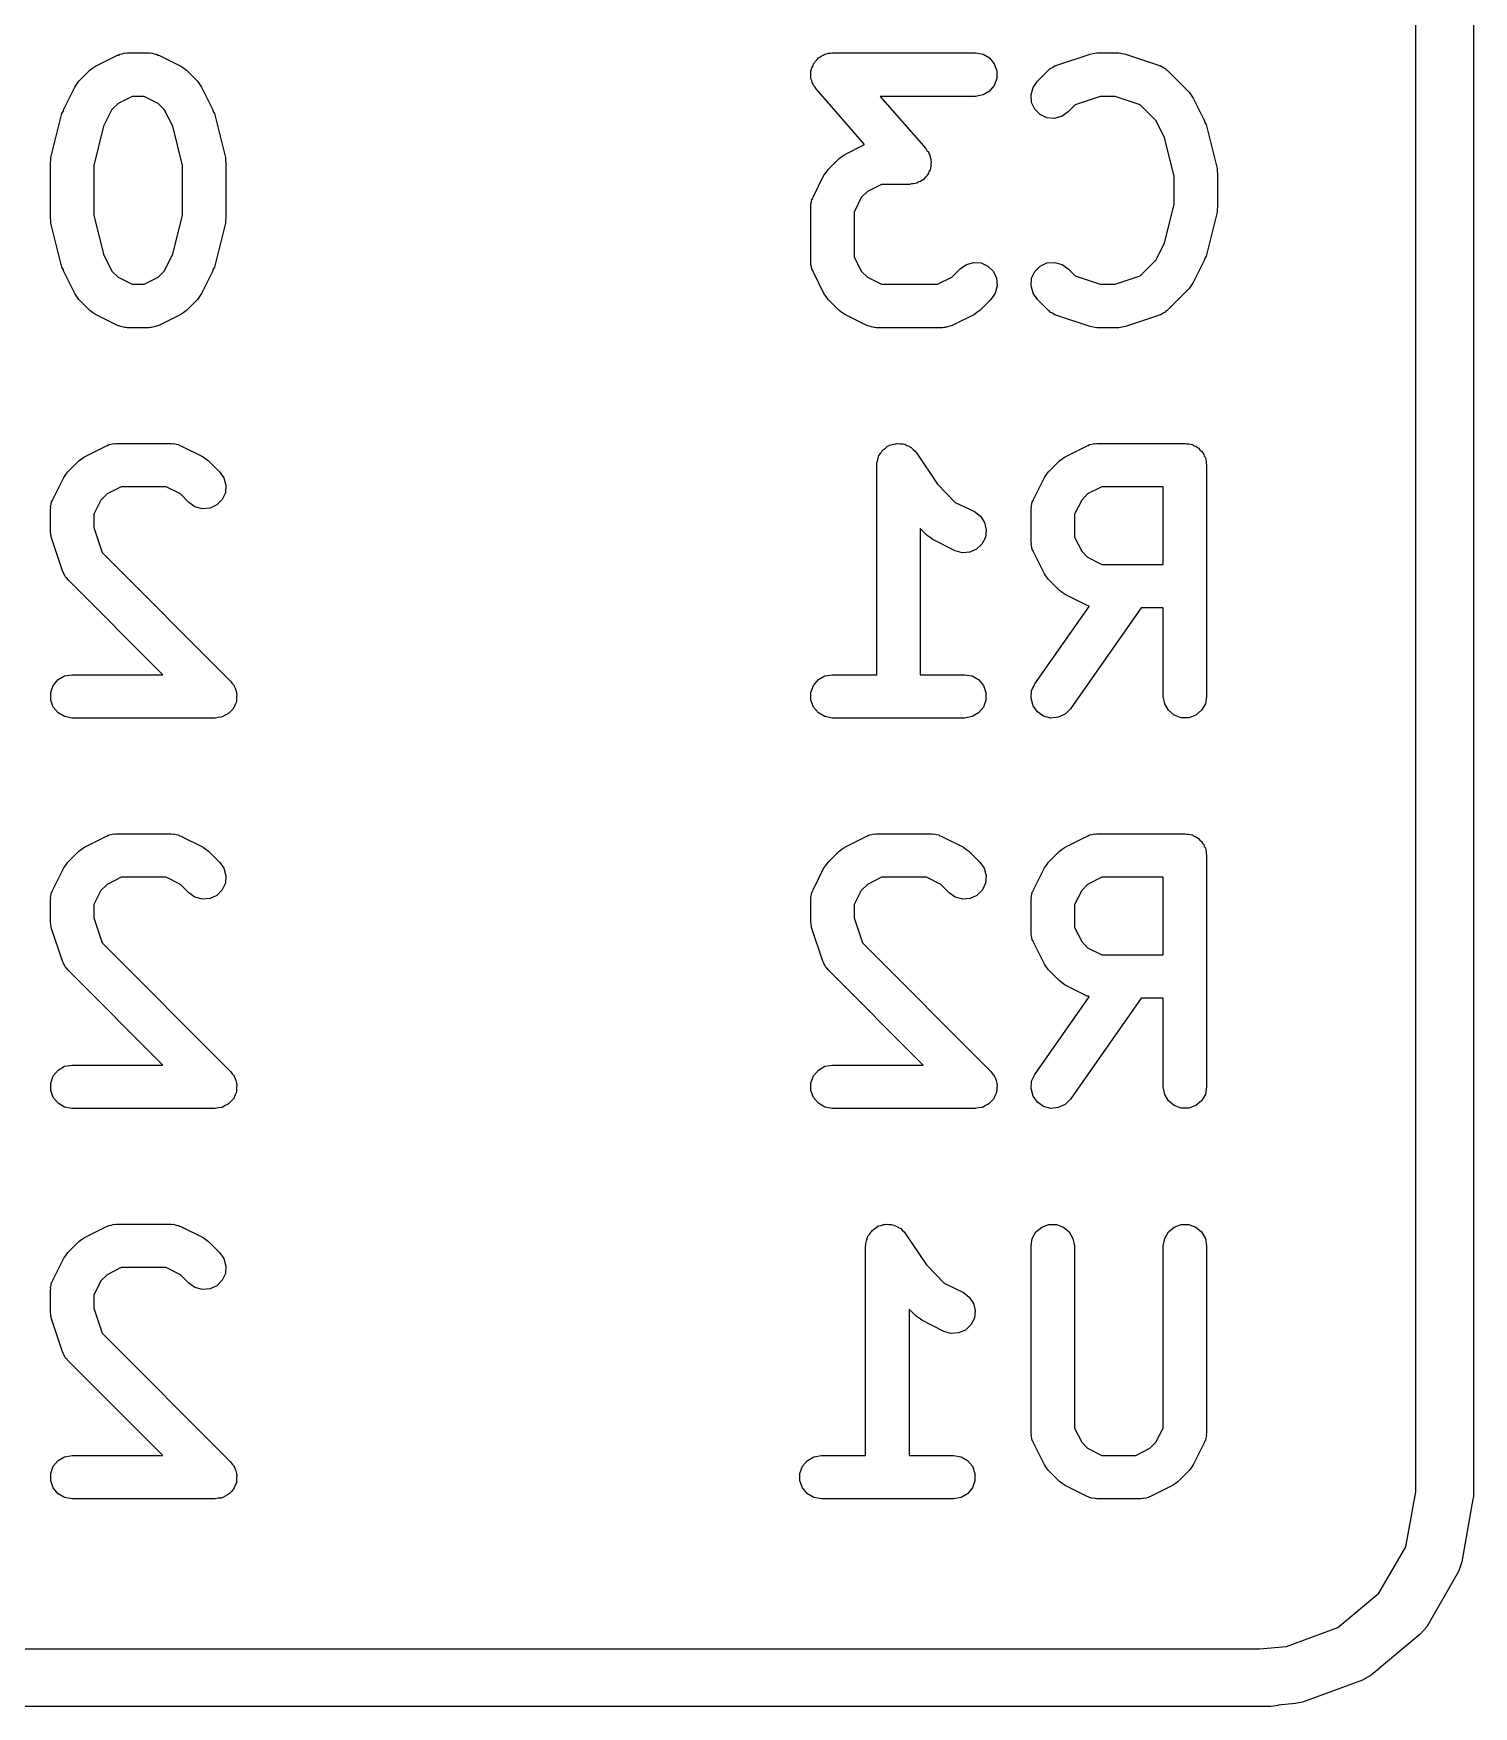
# Model space of a CAD drawing. Extents: x 105.7 to 188.1, y -135.5 to -88.6.
# Drawn here: x 110.67 to 115.64, y -116.97 to -111.18 of the extents above; entities that cross this region are included whole.
import ezdxf

# ---------------------------------------------------------------- set-up
doc = ezdxf.new("R2010")
doc.units = 0
doc.header["$MEASUREMENT"] = 0
doc.layers.add('BLACK', color=7, linetype='CONTINUOUS')

msp = doc.modelspace()

# ---------------------------------------------------------------- linework, layer by layer
at = {"layer": 'BLACK', "linetype": 'CONTINUOUS'}
for p, q in [((115.445, -116.222), (115.445, -107.319)), ((115.645, -107.281), (115.645, -116.239)), ((110.88, -111.293), (110.956, -111.255)), ((110.956, -111.255), (110.96, -111.254)), ((110.96, -111.254), (110.964, -111.251)), ((110.964, -111.251), (110.972, -111.25)), ((110.972, -111.25), (110.981, -111.247)), ((110.981, -111.247), (110.985, -111.248)), ((110.985, -111.248), (110.989, -111.247)), ((110.989, -111.247), (111.066, -111.247)), ((111.066, -111.247), (111.07, -111.248)), ((111.07, -111.248), (111.074, -111.247)), ((111.074, -111.247), (111.083, -111.25)), ((111.083, -111.25), (111.091, -111.251)), ((111.091, -111.251), (111.095, -111.254)), ((111.095, -111.254), (111.099, -111.255)), ((111.099, -111.255), (111.175, -111.293)), ((113.389, -111.258), (113.396, -111.255)), ((113.396, -111.255), (113.402, -111.251)), ((113.402, -111.251), (113.408, -111.25)), ((113.408, -111.25), (113.413, -111.248)), ((113.413, -111.248), (113.421, -111.248)), ((113.421, -111.248), (113.428, -111.247)), ((113.428, -111.247), (113.923, -111.247)), ((113.923, -111.247), (113.949, -111.251)), ((113.949, -111.251), (113.971, -111.264)), ((114.204, -111.289), (114.319, -111.251)), ((114.319, -111.251), (114.33, -111.249)), ((114.33, -111.249), (114.342, -111.247)), ((114.342, -111.247), (114.418, -111.247)), ((114.418, -111.247), (114.43, -111.249)), ((114.43, -111.249), (114.442, -111.251)), ((114.442, -111.251), (114.556, -111.289)), ((110.822, -111.345), (110.86, -111.307)), ((110.86, -111.307), (110.87, -111.3)), ((110.87, -111.3), (110.88, -111.293)), ((111.175, -111.293), (111.185, -111.3)), ((111.185, -111.3), (111.195, -111.307)), ((111.195, -111.307), (111.233, -111.345)), ((113.354, -111.309), (113.356, -111.303)), ((113.354, -111.316), (113.354, -111.309)), ((113.356, -111.303), (113.357, -111.298)), ((113.357, -111.298), (113.361, -111.291)), ((113.361, -111.291), (113.363, -111.284)), ((113.363, -111.284), (113.367, -111.28)), ((113.367, -111.28), (113.37, -111.275)), ((113.37, -111.275), (113.375, -111.27)), ((113.375, -111.27), (113.38, -111.264)), ((113.38, -111.264), (113.385, -111.262)), ((113.385, -111.262), (113.389, -111.258)), ((113.971, -111.264), (113.988, -111.284)), ((113.988, -111.284), (113.997, -111.309)), ((113.997, -111.309), (113.997, -111.335)), ((114.137, -111.345), (114.175, -111.307)), ((114.175, -111.307), (114.178, -111.304)), ((114.178, -111.304), (114.181, -111.301)), ((114.181, -111.301), (114.189, -111.297)), ((114.189, -111.297), (114.196, -111.292)), ((114.196, -111.292), (114.2, -111.291)), ((114.2, -111.291), (114.204, -111.289)), ((114.556, -111.289), (114.56, -111.291)), ((114.56, -111.291), (114.564, -111.292)), ((114.564, -111.292), (114.572, -111.297)), ((114.572, -111.297), (114.579, -111.301)), ((114.579, -111.301), (114.582, -111.304)), ((114.582, -111.304), (114.586, -111.307)), ((114.586, -111.307), (114.662, -111.383)), ((110.77, -111.441), (110.808, -111.365)), ((110.808, -111.365), (110.815, -111.355)), ((110.815, -111.355), (110.822, -111.345)), ((111.233, -111.345), (111.24, -111.355)), ((111.24, -111.355), (111.247, -111.365)), ((111.247, -111.365), (111.285, -111.441)), ((113.353, -111.323), (113.354, -111.316)), ((113.354, -111.329), (113.353, -111.323)), ((113.354, -111.335), (113.354, -111.329)), ((113.357, -111.342), (113.354, -111.335)), ((113.358, -111.349), (113.357, -111.342)), ((113.361, -111.354), (113.358, -111.349)), ((113.363, -111.359), (113.361, -111.354)), ((113.368, -111.365), (113.363, -111.359)), ((113.372, -111.371), (113.368, -111.365)), ((113.988, -111.359), (113.971, -111.379)), ((113.997, -111.335), (113.988, -111.359)), ((114.115, -111.392), (114.122, -111.366)), ((114.122, -111.366), (114.137, -111.345)), ((110.958, -111.422), (110.937, -111.443)), ((111.007, -111.397), (110.958, -111.422)), ((111.048, -111.397), (111.007, -111.397)), ((111.097, -111.422), (111.048, -111.397)), ((111.118, -111.443), (111.097, -111.422)), ((113.539, -111.563), (113.372, -111.371)), ((113.923, -111.397), (113.593, -111.397)), ((113.593, -111.397), (113.751, -111.577)), ((113.949, -111.392), (113.923, -111.397)), ((113.971, -111.379), (113.949, -111.392)), ((114.117, -111.418), (114.115, -111.392)), ((114.128, -111.441), (114.117, -111.418)), ((114.268, -111.426), (114.243, -111.451)), ((114.354, -111.397), (114.268, -111.426)), ((114.406, -111.397), (114.354, -111.397)), ((114.492, -111.426), (114.406, -111.397)), ((114.547, -111.481), (114.492, -111.426)), ((114.662, -111.383), (114.669, -111.393)), ((114.669, -111.393), (114.676, -111.403)), ((114.676, -111.403), (114.714, -111.479)), ((110.726, -111.608), (110.764, -111.456)), ((110.764, -111.456), (110.768, -111.449)), ((110.768, -111.449), (110.77, -111.441)), ((110.937, -111.443), (110.908, -111.5)), ((111.147, -111.5), (111.118, -111.443)), ((111.285, -111.441), (111.287, -111.449)), ((111.287, -111.449), (111.291, -111.456)), ((111.291, -111.456), (111.329, -111.608)), ((114.147, -111.46), (114.128, -111.441)), ((114.17, -111.471), (114.147, -111.46)), ((114.196, -111.473), (114.17, -111.471)), ((114.222, -111.466), (114.196, -111.473)), ((114.243, -111.451), (114.222, -111.466)), ((114.576, -111.539), (114.547, -111.481)), ((114.714, -111.479), (114.716, -111.487)), ((110.908, -111.5), (110.874, -111.636)), ((111.181, -111.636), (111.147, -111.5)), ((114.61, -111.674), (114.576, -111.539)), ((114.716, -111.487), (114.72, -111.494)), ((114.72, -111.494), (114.758, -111.647)), ((113.461, -111.605), (113.471, -111.598)), ((113.471, -111.598), (113.539, -111.563)), ((113.751, -111.577), (113.755, -111.584)), ((113.755, -111.584), (113.76, -111.589)), ((113.76, -111.589), (113.762, -111.595)), ((113.762, -111.595), (113.765, -111.6)), ((113.765, -111.6), (113.766, -111.607)), ((110.724, -111.627), (110.726, -111.618)), ((110.724, -111.817), (110.724, -111.627)), ((110.726, -111.618), (110.726, -111.608)), ((110.874, -111.636), (110.874, -111.808)), ((111.181, -111.808), (111.181, -111.636)), ((111.329, -111.608), (111.33, -111.618)), ((111.33, -111.618), (111.331, -111.627)), ((111.331, -111.627), (111.331, -111.817)), ((113.399, -111.669), (113.406, -111.66)), ((113.406, -111.66), (113.413, -111.65)), ((113.413, -111.65), (113.451, -111.612)), ((113.451, -111.612), (113.461, -111.605)), ((113.762, -111.657), (113.76, -111.664)), ((113.766, -111.651), (113.762, -111.657)), ((113.766, -111.607), (113.769, -111.614)), ((113.767, -111.645), (113.766, -111.651)), ((113.769, -111.64), (113.767, -111.645)), ((113.769, -111.614), (113.769, -111.619)), ((113.769, -111.619), (113.77, -111.625)), ((113.77, -111.625), (113.769, -111.632)), ((113.769, -111.632), (113.769, -111.64)), ((114.758, -111.647), (114.759, -111.656)), ((114.759, -111.656), (114.76, -111.665)), ((113.361, -111.746), (113.399, -111.669)), ((113.598, -111.702), (113.549, -111.726)), ((113.695, -111.702), (113.598, -111.702)), ((113.702, -111.7), (113.695, -111.702)), ((113.709, -111.7), (113.702, -111.7)), ((113.715, -111.698), (113.709, -111.7)), ((113.72, -111.697), (113.715, -111.698)), ((113.727, -111.693), (113.72, -111.697)), ((113.733, -111.691), (113.727, -111.693)), ((113.738, -111.687), (113.733, -111.691)), ((113.743, -111.684), (113.738, -111.687)), ((113.748, -111.679), (113.743, -111.684)), ((113.753, -111.674), (113.748, -111.679)), ((113.756, -111.669), (113.753, -111.674)), ((113.76, -111.664), (113.756, -111.669)), ((114.61, -111.77), (114.61, -111.674)), ((114.76, -111.665), (114.76, -111.779)), ((113.353, -111.77), (113.356, -111.762)), ((113.354, -111.775), (113.353, -111.77)), ((113.353, -111.779), (113.354, -111.775)), ((113.356, -111.762), (113.357, -111.753)), ((113.357, -111.753), (113.36, -111.75)), ((113.36, -111.75), (113.361, -111.746)), ((113.528, -111.747), (113.503, -111.797)), ((113.549, -111.726), (113.528, -111.747)), ((114.576, -111.905), (114.61, -111.77)), ((110.726, -111.826), (110.724, -111.817)), ((110.726, -111.835), (110.726, -111.826)), ((110.874, -111.808), (110.908, -111.943)), ((111.147, -111.943), (111.181, -111.808)), ((111.33, -111.826), (111.329, -111.835)), ((111.331, -111.817), (111.33, -111.826)), ((113.353, -111.97), (113.353, -111.779)), ((113.503, -111.797), (113.503, -111.952)), ((114.758, -111.797), (114.72, -111.95)), ((114.759, -111.788), (114.758, -111.797)), ((114.76, -111.779), (114.759, -111.788)), ((110.764, -111.988), (110.726, -111.835)), ((111.329, -111.835), (111.291, -111.988)), ((110.908, -111.943), (110.937, -112.001)), ((111.118, -112.001), (111.147, -111.943)), ((114.547, -111.963), (114.576, -111.905)), ((110.768, -111.995), (110.764, -111.988)), ((110.77, -112.003), (110.768, -111.995)), ((110.808, -112.079), (110.77, -112.003)), ((110.937, -112.001), (110.958, -112.022)), ((111.097, -112.022), (111.118, -112.001)), ((111.285, -112.003), (111.247, -112.079)), ((111.287, -111.995), (111.285, -112.003)), ((111.291, -111.988), (111.287, -111.995)), ((113.354, -111.974), (113.353, -111.97)), ((113.353, -111.978), (113.354, -111.974)), ((113.356, -111.987), (113.353, -111.978)), ((113.357, -111.995), (113.356, -111.987)), ((113.36, -111.999), (113.357, -111.995)), ((113.361, -112.003), (113.36, -111.999)), ((113.399, -112.079), (113.361, -112.003)), ((113.503, -111.952), (113.528, -112.001)), ((113.528, -112.001), (113.549, -112.022)), ((113.841, -112.022), (113.87, -111.993)), ((113.87, -111.993), (113.892, -111.978)), ((113.892, -111.978), (113.917, -111.971)), ((113.917, -111.971), (113.943, -111.973)), ((113.943, -111.973), (113.966, -111.984)), ((113.966, -111.984), (113.985, -112.003)), ((113.985, -112.003), (113.996, -112.026)), ((114.117, -112.026), (114.128, -112.003)), ((114.128, -112.003), (114.147, -111.984)), ((114.147, -111.984), (114.17, -111.973)), ((114.17, -111.973), (114.196, -111.971)), ((114.196, -111.971), (114.222, -111.978)), ((114.222, -111.978), (114.243, -111.993)), ((114.243, -111.993), (114.268, -112.018)), ((114.492, -112.018), (114.547, -111.963)), ((114.714, -111.965), (114.676, -112.041)), ((114.716, -111.957), (114.714, -111.965)), ((114.72, -111.95), (114.716, -111.957)), ((110.958, -112.022), (111.007, -112.047)), ((111.007, -112.047), (111.048, -112.047)), ((111.048, -112.047), (111.097, -112.022)), ((113.549, -112.022), (113.598, -112.047)), ((113.598, -112.047), (113.791, -112.047)), ((113.791, -112.047), (113.841, -112.022)), ((113.998, -112.052), (113.991, -112.077)), ((113.996, -112.026), (113.998, -112.052)), ((114.115, -112.052), (114.117, -112.026)), ((114.122, -112.077), (114.115, -112.052)), ((114.268, -112.018), (114.354, -112.047)), ((114.354, -112.047), (114.406, -112.047)), ((114.406, -112.047), (114.492, -112.018)), ((114.662, -112.061), (114.586, -112.137)), ((114.669, -112.051), (114.662, -112.061)), ((114.676, -112.041), (114.669, -112.051)), ((110.815, -112.089), (110.808, -112.079)), ((110.822, -112.099), (110.815, -112.089)), ((110.86, -112.137), (110.822, -112.099)), ((111.233, -112.099), (111.195, -112.137)), ((111.24, -112.089), (111.233, -112.099)), ((111.247, -112.079), (111.24, -112.089)), ((113.406, -112.089), (113.399, -112.079)), ((113.413, -112.099), (113.406, -112.089)), ((113.451, -112.137), (113.413, -112.099)), ((113.976, -112.099), (113.938, -112.137)), ((113.991, -112.077), (113.976, -112.099)), ((114.137, -112.099), (114.122, -112.077)), ((114.175, -112.137), (114.137, -112.099)), ((110.87, -112.144), (110.86, -112.137)), ((110.88, -112.151), (110.87, -112.144)), ((110.956, -112.189), (110.88, -112.151)), ((111.175, -112.151), (111.099, -112.189)), ((111.185, -112.144), (111.175, -112.151)), ((111.195, -112.137), (111.185, -112.144)), ((113.461, -112.144), (113.451, -112.137)), ((113.471, -112.151), (113.461, -112.144)), ((113.547, -112.189), (113.471, -112.151)), ((113.919, -112.151), (113.842, -112.189)), ((113.928, -112.144), (113.919, -112.151)), ((113.938, -112.137), (113.928, -112.144)), ((114.178, -112.139), (114.175, -112.137)), ((114.181, -112.143), (114.178, -112.139)), ((114.189, -112.147), (114.181, -112.143)), ((114.196, -112.152), (114.189, -112.147)), ((114.2, -112.153), (114.196, -112.152)), ((114.204, -112.155), (114.2, -112.153)), ((114.319, -112.193), (114.204, -112.155)), ((114.556, -112.155), (114.442, -112.193)), ((114.56, -112.153), (114.556, -112.155)), ((114.564, -112.152), (114.56, -112.153)), ((114.572, -112.147), (114.564, -112.152)), ((114.579, -112.143), (114.572, -112.147)), ((114.582, -112.139), (114.579, -112.143)), ((114.586, -112.137), (114.582, -112.139)), ((110.96, -112.19), (110.956, -112.189)), ((110.964, -112.192), (110.96, -112.19)), ((110.972, -112.194), (110.964, -112.192)), ((110.981, -112.196), (110.972, -112.194)), ((110.985, -112.196), (110.981, -112.196)), ((110.989, -112.197), (110.985, -112.196)), ((111.066, -112.197), (110.989, -112.197)), ((111.07, -112.196), (111.066, -112.197)), ((111.074, -112.196), (111.07, -112.196)), ((111.083, -112.194), (111.074, -112.196)), ((111.091, -112.192), (111.083, -112.194)), ((111.095, -112.19), (111.091, -112.192)), ((111.099, -112.189), (111.095, -112.19)), ((113.551, -112.19), (113.547, -112.189)), ((113.555, -112.192), (113.551, -112.19)), ((113.563, -112.194), (113.555, -112.192)), ((113.572, -112.196), (113.563, -112.194)), ((113.576, -112.196), (113.572, -112.196)), ((113.58, -112.197), (113.576, -112.196)), ((113.809, -112.197), (113.58, -112.197)), ((113.813, -112.196), (113.809, -112.197)), ((113.818, -112.196), (113.813, -112.196)), ((113.826, -112.194), (113.818, -112.196)), ((113.835, -112.192), (113.826, -112.194)), ((113.838, -112.19), (113.835, -112.192)), ((113.842, -112.189), (113.838, -112.19)), ((114.33, -112.195), (114.319, -112.193)), ((114.342, -112.197), (114.33, -112.195)), ((114.418, -112.197), (114.342, -112.197)), ((114.43, -112.195), (114.418, -112.197)), ((114.442, -112.193), (114.43, -112.195)), ((110.832, -112.65), (110.842, -112.643)), ((110.842, -112.643), (110.918, -112.605)), ((110.918, -112.605), (110.922, -112.604)), ((110.922, -112.604), (110.926, -112.601)), ((110.926, -112.601), (110.934, -112.6)), ((110.934, -112.6), (110.943, -112.597)), ((110.943, -112.597), (110.947, -112.598)), ((110.947, -112.598), (110.951, -112.597)), ((110.951, -112.597), (111.142, -112.597)), ((111.142, -112.597), (111.146, -112.598)), ((111.146, -112.598), (111.15, -112.597)), ((111.15, -112.597), (111.159, -112.6)), ((111.159, -112.6), (111.167, -112.601)), ((111.167, -112.601), (111.171, -112.604)), ((111.171, -112.604), (111.175, -112.605)), ((111.175, -112.605), (111.252, -112.643)), ((111.252, -112.643), (111.261, -112.65)), ((113.586, -112.646), (113.588, -112.643)), ((113.588, -112.643), (113.589, -112.639)), ((113.589, -112.639), (113.595, -112.631)), ((113.595, -112.631), (113.599, -112.624)), ((113.599, -112.624), (113.602, -112.621)), ((113.602, -112.621), (113.605, -112.618)), ((113.605, -112.618), (113.612, -112.613)), ((113.612, -112.613), (113.619, -112.607)), ((113.619, -112.607), (113.623, -112.606)), ((113.623, -112.606), (113.626, -112.603)), ((113.626, -112.603), (113.635, -112.601)), ((113.635, -112.601), (113.644, -112.598)), ((113.644, -112.598), (113.648, -112.598)), ((113.648, -112.598), (113.652, -112.597)), ((113.652, -112.597), (113.661, -112.598)), ((113.661, -112.598), (113.67, -112.598)), ((113.67, -112.598), (113.673, -112.599)), ((113.673, -112.599), (113.678, -112.6)), ((113.678, -112.6), (113.686, -112.604)), ((113.686, -112.604), (113.694, -112.607)), ((113.694, -112.607), (113.697, -112.61)), ((113.697, -112.61), (113.701, -112.611)), ((113.701, -112.611), (113.707, -112.618)), ((113.707, -112.618), (113.714, -112.624)), ((113.714, -112.624), (113.716, -112.627)), ((113.716, -112.627), (113.719, -112.63)), ((113.719, -112.63), (113.791, -112.738)), ((114.223, -112.65), (114.233, -112.643)), ((114.233, -112.643), (114.309, -112.605)), ((114.309, -112.605), (114.313, -112.604)), ((114.313, -112.604), (114.317, -112.601)), ((114.317, -112.601), (114.325, -112.6)), ((114.325, -112.6), (114.334, -112.597)), ((114.334, -112.597), (114.338, -112.598)), ((114.338, -112.598), (114.342, -112.597)), ((114.342, -112.597), (114.647, -112.597)), ((114.647, -112.597), (114.653, -112.598)), ((114.653, -112.598), (114.66, -112.598)), ((114.66, -112.598), (114.666, -112.6)), ((114.666, -112.6), (114.673, -112.601)), ((114.673, -112.601), (114.678, -112.605)), ((114.678, -112.605), (114.685, -112.607)), ((114.685, -112.607), (114.69, -112.611)), ((114.69, -112.611), (114.695, -112.614)), ((114.695, -112.614), (114.699, -112.619)), ((114.699, -112.619), (114.704, -112.624)), ((114.704, -112.624), (114.708, -112.629)), ((114.708, -112.629), (114.712, -112.634)), ((114.712, -112.634), (114.714, -112.641)), ((114.714, -112.641), (114.718, -112.646)), ((110.777, -112.705), (110.784, -112.695)), ((110.784, -112.695), (110.822, -112.657)), ((110.822, -112.657), (110.832, -112.65)), ((111.261, -112.65), (111.271, -112.657)), ((111.271, -112.657), (111.309, -112.695)), ((111.309, -112.695), (111.324, -112.716)), ((113.582, -112.664), (113.585, -112.655)), ((113.582, -112.668), (113.582, -112.664)), ((113.582, -112.672), (113.582, -112.668)), ((113.582, -113.397), (113.582, -112.672)), ((113.585, -112.655), (113.586, -112.646)), ((114.168, -112.705), (114.175, -112.695)), ((114.175, -112.695), (114.213, -112.657)), ((114.213, -112.657), (114.223, -112.65)), ((114.718, -112.646), (114.719, -112.653)), ((114.719, -112.653), (114.721, -112.659)), ((114.721, -112.659), (114.721, -112.665)), ((114.721, -112.665), (114.722, -112.672)), ((114.722, -112.672), (114.722, -113.472)), ((110.732, -112.791), (110.77, -112.715)), ((110.77, -112.715), (110.777, -112.705)), ((110.969, -112.747), (110.92, -112.772)), ((111.124, -112.747), (110.969, -112.747)), ((111.174, -112.772), (111.124, -112.747)), ((111.324, -112.716), (111.331, -112.742)), ((111.331, -112.742), (111.329, -112.768)), ((113.791, -112.738), (113.853, -112.801)), ((114.123, -112.791), (114.161, -112.715)), ((114.161, -112.715), (114.168, -112.705)), ((114.36, -112.747), (114.31, -112.772)), ((114.572, -112.747), (114.36, -112.747)), ((114.572, -113.016), (114.572, -112.747)), ((110.724, -112.816), (110.727, -112.807)), ((110.725, -112.82), (110.724, -112.816)), ((110.727, -112.807), (110.728, -112.799)), ((110.728, -112.799), (110.731, -112.795)), ((110.731, -112.795), (110.732, -112.791)), ((110.899, -112.793), (110.874, -112.842)), ((110.92, -112.772), (110.899, -112.793)), ((111.203, -112.801), (111.174, -112.772)), ((111.224, -112.816), (111.203, -112.801)), ((111.25, -112.823), (111.224, -112.816)), ((111.299, -112.81), (111.276, -112.821)), ((111.318, -112.791), (111.299, -112.81)), ((111.329, -112.768), (111.318, -112.791)), ((113.853, -112.801), (113.919, -112.833)), ((114.115, -112.816), (114.118, -112.807)), ((114.116, -112.82), (114.115, -112.816)), ((114.118, -112.807), (114.119, -112.799)), ((114.119, -112.799), (114.122, -112.795)), ((114.122, -112.795), (114.123, -112.791)), ((114.29, -112.793), (114.265, -112.842)), ((114.31, -112.772), (114.29, -112.793)), ((110.724, -112.824), (110.725, -112.82)), ((110.724, -112.9), (110.724, -112.824)), ((110.874, -112.842), (110.874, -112.888)), ((111.276, -112.821), (111.25, -112.823)), ((113.919, -112.833), (113.94, -112.849)), ((113.94, -112.849), (113.954, -112.871)), ((113.954, -112.871), (113.96, -112.896)), ((114.115, -112.824), (114.116, -112.82)), ((114.115, -112.939), (114.115, -112.824)), ((114.265, -112.842), (114.265, -112.921)), ((110.726, -112.912), (110.724, -112.9)), ((110.728, -112.924), (110.726, -112.912)), ((110.766, -113.038), (110.728, -112.924)), ((110.874, -112.888), (110.903, -112.974)), ((113.756, -112.915), (113.732, -112.891)), ((113.732, -112.891), (113.732, -113.397)), ((113.766, -112.922), (113.756, -112.915)), ((113.775, -112.929), (113.766, -112.922)), ((113.852, -112.968), (113.775, -112.929)), ((113.957, -112.922), (113.945, -112.945)), ((113.96, -112.896), (113.957, -112.922)), ((114.265, -112.921), (114.29, -112.97)), ((110.903, -112.974), (111.347, -113.419)), ((113.877, -112.975), (113.852, -112.968)), ((113.903, -112.973), (113.877, -112.975)), ((113.926, -112.963), (113.903, -112.973)), ((113.945, -112.945), (113.926, -112.963)), ((114.116, -112.943), (114.115, -112.939)), ((114.115, -112.947), (114.116, -112.943)), ((114.118, -112.956), (114.115, -112.947)), ((114.119, -112.964), (114.118, -112.956)), ((114.122, -112.968), (114.119, -112.964)), ((114.123, -112.972), (114.122, -112.968)), ((114.161, -113.048), (114.123, -112.972)), ((114.29, -112.97), (114.31, -112.991)), ((110.768, -113.042), (110.766, -113.038)), ((110.769, -113.046), (110.768, -113.042)), ((110.774, -113.054), (110.769, -113.046)), ((114.168, -113.058), (114.161, -113.048)), ((114.31, -112.991), (114.36, -113.016)), ((114.36, -113.016), (114.572, -113.016)), ((110.778, -113.061), (110.774, -113.054)), ((110.782, -113.064), (110.778, -113.061)), ((110.784, -113.068), (110.782, -113.064)), ((111.113, -113.397), (110.784, -113.068)), ((114.175, -113.068), (114.168, -113.058)), ((114.213, -113.106), (114.175, -113.068)), ((114.223, -113.113), (114.213, -113.106)), ((114.128, -113.429), (114.316, -113.161)), ((114.233, -113.12), (114.223, -113.113)), ((114.309, -113.158), (114.233, -113.12)), ((114.313, -113.159), (114.309, -113.158)), ((114.316, -113.161), (114.313, -113.159)), ((114.496, -113.166), (114.251, -113.515)), ((114.572, -113.166), (114.496, -113.166)), ((114.572, -113.472), (114.572, -113.166)), ((110.725, -113.459), (110.734, -113.434)), ((110.734, -113.434), (110.751, -113.414)), ((110.751, -113.414), (110.773, -113.401)), ((110.773, -113.401), (110.799, -113.397)), ((110.799, -113.397), (111.113, -113.397)), ((111.347, -113.419), (111.353, -113.427)), ((111.353, -113.427), (111.359, -113.434)), ((111.359, -113.434), (111.36, -113.438)), ((111.36, -113.438), (111.362, -113.44)), ((111.362, -113.44), (111.365, -113.45)), ((111.365, -113.45), (111.368, -113.459)), ((113.354, -113.459), (113.363, -113.434)), ((113.363, -113.434), (113.38, -113.414)), ((113.38, -113.414), (113.402, -113.401)), ((113.402, -113.401), (113.428, -113.397)), ((113.428, -113.397), (113.582, -113.397)), ((113.732, -113.397), (113.885, -113.397)), ((113.885, -113.397), (113.911, -113.401)), ((113.911, -113.401), (113.933, -113.414)), ((113.933, -113.414), (113.95, -113.434)), ((113.95, -113.434), (113.959, -113.459)), ((114.115, -113.478), (114.117, -113.453)), ((114.117, -113.453), (114.128, -113.429)), ((110.725, -113.485), (110.725, -113.459)), ((110.734, -113.509), (110.725, -113.485)), ((110.751, -113.529), (110.734, -113.509)), ((111.359, -113.509), (111.357, -113.512)), ((111.363, -113.5), (111.359, -113.509)), ((111.367, -113.491), (111.363, -113.5)), ((111.368, -113.485), (111.367, -113.488)), ((111.367, -113.488), (111.367, -113.491)), ((111.368, -113.459), (111.368, -113.462)), ((111.368, -113.462), (111.369, -113.465)), ((111.369, -113.465), (111.368, -113.475)), ((111.368, -113.475), (111.368, -113.485)), ((113.354, -113.485), (113.354, -113.459)), ((113.363, -113.509), (113.354, -113.485)), ((113.38, -113.529), (113.363, -113.509)), ((113.95, -113.509), (113.933, -113.529)), ((113.959, -113.485), (113.95, -113.509)), ((113.959, -113.459), (113.959, -113.485)), ((114.122, -113.504), (114.115, -113.478)), ((114.137, -113.525), (114.122, -113.504)), ((114.577, -113.498), (114.572, -113.472)), ((114.59, -113.52), (114.577, -113.498)), ((114.718, -113.498), (114.704, -113.52)), ((114.722, -113.472), (114.718, -113.498)), ((110.773, -113.542), (110.751, -113.529)), ((110.799, -113.547), (110.773, -113.542)), ((111.294, -113.547), (110.799, -113.547)), ((111.304, -113.545), (111.294, -113.547)), ((111.314, -113.544), (111.304, -113.545)), ((111.317, -113.543), (111.314, -113.544)), ((111.32, -113.542), (111.317, -113.543)), ((111.328, -113.537), (111.32, -113.542)), ((111.337, -113.533), (111.328, -113.537)), ((111.34, -113.531), (111.337, -113.533)), ((111.342, -113.529), (111.34, -113.531)), ((111.349, -113.522), (111.342, -113.529)), ((111.356, -113.515), (111.349, -113.522)), ((111.357, -113.512), (111.356, -113.515)), ((113.402, -113.542), (113.38, -113.529)), ((113.428, -113.547), (113.402, -113.542)), ((113.885, -113.547), (113.428, -113.547)), ((113.911, -113.542), (113.885, -113.547)), ((113.933, -113.529), (113.911, -113.542)), ((114.158, -113.54), (114.137, -113.525)), ((114.183, -113.547), (114.158, -113.54)), ((114.209, -113.544), (114.183, -113.547)), ((114.233, -113.533), (114.209, -113.544)), ((114.251, -113.515), (114.233, -113.533)), ((114.61, -113.537), (114.59, -113.52)), ((114.634, -113.546), (114.61, -113.537)), ((114.66, -113.546), (114.634, -113.546)), ((114.685, -113.537), (114.66, -113.546)), ((114.704, -113.52), (114.685, -113.537)), ((110.842, -113.993), (110.918, -113.955)), ((110.918, -113.955), (110.922, -113.954)), ((110.922, -113.954), (110.926, -113.951)), ((110.926, -113.951), (110.934, -113.95)), ((110.934, -113.95), (110.943, -113.947)), ((110.943, -113.947), (110.947, -113.948)), ((110.947, -113.948), (110.951, -113.947)), ((110.951, -113.947), (111.142, -113.947)), ((111.142, -113.947), (111.146, -113.948)), ((111.146, -113.948), (111.15, -113.947)), ((111.15, -113.947), (111.159, -113.95)), ((111.159, -113.95), (111.167, -113.951)), ((111.167, -113.951), (111.171, -113.954)), ((111.171, -113.954), (111.175, -113.955)), ((111.175, -113.955), (111.252, -113.993)), ((113.471, -113.993), (113.547, -113.955)), ((113.547, -113.955), (113.551, -113.954)), ((113.551, -113.954), (113.555, -113.951)), ((113.555, -113.951), (113.563, -113.95)), ((113.563, -113.95), (113.572, -113.947)), ((113.572, -113.947), (113.576, -113.948)), ((113.576, -113.948), (113.58, -113.947)), ((113.58, -113.947), (113.771, -113.947)), ((113.771, -113.947), (113.775, -113.948)), ((113.775, -113.948), (113.779, -113.947)), ((113.779, -113.947), (113.788, -113.95)), ((113.788, -113.95), (113.796, -113.951)), ((113.796, -113.951), (113.8, -113.954)), ((113.8, -113.954), (113.804, -113.955)), ((113.804, -113.955), (113.881, -113.993)), ((114.233, -113.993), (114.309, -113.955)), ((114.309, -113.955), (114.313, -113.954)), ((114.313, -113.954), (114.317, -113.951)), ((114.317, -113.951), (114.325, -113.95)), ((114.325, -113.95), (114.334, -113.947)), ((114.334, -113.947), (114.338, -113.948)), ((114.338, -113.948), (114.342, -113.947)), ((114.342, -113.947), (114.647, -113.947)), ((114.647, -113.947), (114.653, -113.948)), ((114.653, -113.948), (114.66, -113.948)), ((114.66, -113.948), (114.666, -113.95)), ((114.666, -113.95), (114.673, -113.951)), ((114.673, -113.951), (114.678, -113.955)), ((114.678, -113.955), (114.685, -113.957)), ((114.685, -113.957), (114.69, -113.961)), ((114.69, -113.961), (114.695, -113.964)), ((114.695, -113.964), (114.699, -113.969)), ((114.699, -113.969), (114.704, -113.974)), ((114.704, -113.974), (114.708, -113.979)), ((110.784, -114.045), (110.822, -114.007)), ((110.822, -114.007), (110.832, -114)), ((110.832, -114), (110.842, -113.993)), ((111.252, -113.993), (111.261, -114)), ((111.261, -114), (111.271, -114.007)), ((111.271, -114.007), (111.309, -114.045)), ((113.413, -114.045), (113.451, -114.007)), ((113.451, -114.007), (113.461, -114)), ((113.461, -114), (113.471, -113.993)), ((113.881, -113.993), (113.89, -114)), ((113.89, -114), (113.9, -114.007)), ((113.9, -114.007), (113.938, -114.045)), ((114.175, -114.045), (114.213, -114.007)), ((114.213, -114.007), (114.223, -114)), ((114.223, -114), (114.233, -113.993)), ((114.708, -113.979), (114.712, -113.984)), ((114.712, -113.984), (114.714, -113.991)), ((114.714, -113.991), (114.718, -113.996)), ((114.718, -113.996), (114.719, -114.003)), ((114.719, -114.003), (114.721, -114.009)), ((114.721, -114.009), (114.721, -114.015)), ((114.721, -114.015), (114.722, -114.022)), ((114.722, -114.022), (114.722, -114.822)), ((110.732, -114.141), (110.77, -114.065)), ((110.77, -114.065), (110.777, -114.055)), ((110.777, -114.055), (110.784, -114.045)), ((111.309, -114.045), (111.324, -114.066)), ((111.324, -114.066), (111.331, -114.092)), ((113.361, -114.141), (113.399, -114.065)), ((113.399, -114.065), (113.406, -114.055)), ((113.406, -114.055), (113.413, -114.045)), ((113.938, -114.045), (113.953, -114.066)), ((113.953, -114.066), (113.96, -114.092)), ((114.123, -114.141), (114.161, -114.065)), ((114.161, -114.065), (114.168, -114.055)), ((114.168, -114.055), (114.175, -114.045)), ((110.728, -114.149), (110.731, -114.145)), ((110.731, -114.145), (110.732, -114.141)), ((110.899, -114.143), (110.874, -114.192)), ((110.92, -114.122), (110.899, -114.143)), ((110.969, -114.097), (110.92, -114.122)), ((111.124, -114.097), (110.969, -114.097)), ((111.174, -114.122), (111.124, -114.097)), ((111.203, -114.151), (111.174, -114.122)), ((111.318, -114.141), (111.299, -114.16)), ((111.329, -114.118), (111.318, -114.141)), ((111.331, -114.092), (111.329, -114.118)), ((113.357, -114.149), (113.36, -114.145)), ((113.36, -114.145), (113.361, -114.141)), ((113.528, -114.143), (113.503, -114.192)), ((113.549, -114.122), (113.528, -114.143)), ((113.598, -114.097), (113.549, -114.122)), ((113.753, -114.097), (113.598, -114.097)), ((113.803, -114.122), (113.753, -114.097)), ((113.832, -114.151), (113.803, -114.122)), ((113.947, -114.141), (113.928, -114.16)), ((113.958, -114.118), (113.947, -114.141)), ((113.96, -114.092), (113.958, -114.118)), ((114.119, -114.149), (114.122, -114.145)), ((114.122, -114.145), (114.123, -114.141)), ((114.29, -114.143), (114.265, -114.192)), ((114.31, -114.122), (114.29, -114.143)), ((114.36, -114.097), (114.31, -114.122)), ((114.572, -114.097), (114.36, -114.097)), ((114.572, -114.366), (114.572, -114.097)), ((110.724, -114.166), (110.727, -114.157)), ((110.725, -114.17), (110.724, -114.166)), ((110.724, -114.174), (110.725, -114.17)), ((110.724, -114.25), (110.724, -114.174)), ((110.727, -114.157), (110.728, -114.149)), ((110.874, -114.192), (110.874, -114.238)), ((111.224, -114.166), (111.203, -114.151)), ((111.25, -114.173), (111.224, -114.166)), ((111.276, -114.171), (111.25, -114.173)), ((111.299, -114.16), (111.276, -114.171)), ((113.353, -114.166), (113.356, -114.157)), ((113.354, -114.17), (113.353, -114.166)), ((113.353, -114.174), (113.354, -114.17)), ((113.353, -114.25), (113.353, -114.174)), ((113.356, -114.157), (113.357, -114.149)), ((113.503, -114.192), (113.503, -114.238)), ((113.853, -114.166), (113.832, -114.151)), ((113.879, -114.173), (113.853, -114.166)), ((113.905, -114.171), (113.879, -114.173)), ((113.928, -114.16), (113.905, -114.171)), ((114.115, -114.166), (114.118, -114.157)), ((114.116, -114.17), (114.115, -114.166)), ((114.115, -114.174), (114.116, -114.17)), ((114.115, -114.289), (114.115, -114.174)), ((114.118, -114.157), (114.119, -114.149)), ((114.265, -114.192), (114.265, -114.271)), ((110.726, -114.262), (110.724, -114.25)), ((110.728, -114.274), (110.726, -114.262)), ((110.874, -114.238), (110.903, -114.324)), ((113.355, -114.262), (113.353, -114.25)), ((113.357, -114.274), (113.355, -114.262)), ((113.503, -114.238), (113.532, -114.324)), ((110.766, -114.388), (110.728, -114.274)), ((113.395, -114.388), (113.357, -114.274)), ((114.116, -114.293), (114.115, -114.289)), ((114.115, -114.297), (114.116, -114.293)), ((114.118, -114.306), (114.115, -114.297)), ((114.119, -114.314), (114.118, -114.306)), ((114.122, -114.318), (114.119, -114.314)), ((114.123, -114.322), (114.122, -114.318)), ((114.265, -114.271), (114.29, -114.32)), ((114.29, -114.32), (114.31, -114.341)), ((110.903, -114.324), (111.347, -114.769)), ((113.532, -114.324), (113.976, -114.769)), ((114.161, -114.398), (114.123, -114.322)), ((114.31, -114.341), (114.36, -114.366)), ((114.36, -114.366), (114.572, -114.366)), ((110.768, -114.392), (110.766, -114.388)), ((110.769, -114.396), (110.768, -114.392)), ((110.774, -114.404), (110.769, -114.396)), ((110.778, -114.411), (110.774, -114.404)), ((110.782, -114.414), (110.778, -114.411)), ((110.784, -114.418), (110.782, -114.414)), ((111.113, -114.747), (110.784, -114.418)), ((113.397, -114.392), (113.395, -114.388)), ((113.398, -114.396), (113.397, -114.392)), ((113.403, -114.404), (113.398, -114.396)), ((113.407, -114.411), (113.403, -114.404)), ((113.411, -114.414), (113.407, -114.411)), ((113.413, -114.418), (113.411, -114.414)), ((113.742, -114.747), (113.413, -114.418)), ((114.168, -114.408), (114.161, -114.398)), ((114.175, -114.418), (114.168, -114.408)), ((114.213, -114.456), (114.175, -114.418)), ((114.223, -114.463), (114.213, -114.456)), ((114.233, -114.47), (114.223, -114.463)), ((114.309, -114.508), (114.233, -114.47)), ((114.128, -114.779), (114.316, -114.511)), ((114.496, -114.516), (114.251, -114.865)), ((114.313, -114.509), (114.309, -114.508)), ((114.316, -114.511), (114.313, -114.509)), ((114.572, -114.516), (114.496, -114.516)), ((114.572, -114.822), (114.572, -114.516)), ((110.725, -114.809), (110.734, -114.784)), ((110.734, -114.784), (110.751, -114.764)), ((110.751, -114.764), (110.773, -114.751)), ((110.773, -114.751), (110.799, -114.747)), ((110.799, -114.747), (111.113, -114.747)), ((111.347, -114.769), (111.353, -114.777)), ((111.353, -114.777), (111.359, -114.784)), ((111.359, -114.784), (111.36, -114.788)), ((113.354, -114.809), (113.363, -114.784)), ((113.363, -114.784), (113.38, -114.764)), ((113.38, -114.764), (113.402, -114.751)), ((113.402, -114.751), (113.428, -114.747)), ((113.428, -114.747), (113.742, -114.747)), ((113.976, -114.769), (113.982, -114.777)), ((113.982, -114.777), (113.988, -114.784)), ((113.988, -114.784), (113.989, -114.788)), ((114.117, -114.803), (114.128, -114.779)), ((110.725, -114.835), (110.725, -114.809)), ((110.734, -114.859), (110.725, -114.835)), ((111.36, -114.788), (111.362, -114.79)), ((111.362, -114.79), (111.365, -114.8)), ((111.367, -114.841), (111.363, -114.85)), ((111.365, -114.8), (111.368, -114.809)), ((111.368, -114.835), (111.367, -114.838)), ((111.367, -114.838), (111.367, -114.841)), ((111.368, -114.809), (111.368, -114.812)), ((111.368, -114.812), (111.369, -114.815)), ((111.369, -114.815), (111.368, -114.825)), ((111.368, -114.825), (111.368, -114.835)), ((113.354, -114.835), (113.354, -114.809)), ((113.363, -114.859), (113.354, -114.835)), ((113.989, -114.788), (113.991, -114.79)), ((113.991, -114.79), (113.994, -114.8)), ((113.996, -114.841), (113.992, -114.85)), ((113.994, -114.8), (113.997, -114.809)), ((113.997, -114.835), (113.996, -114.838)), ((113.996, -114.838), (113.996, -114.841)), ((113.997, -114.809), (113.997, -114.812)), ((113.997, -114.812), (113.998, -114.815)), ((113.998, -114.815), (113.997, -114.825)), ((113.997, -114.825), (113.997, -114.835)), ((114.115, -114.828), (114.117, -114.803)), ((114.122, -114.854), (114.115, -114.828)), ((114.577, -114.848), (114.572, -114.822)), ((114.722, -114.822), (114.718, -114.848)), ((110.751, -114.879), (110.734, -114.859)), ((110.773, -114.892), (110.751, -114.879)), ((110.799, -114.897), (110.773, -114.892)), ((111.294, -114.897), (110.799, -114.897)), ((111.304, -114.895), (111.294, -114.897)), ((111.314, -114.894), (111.304, -114.895)), ((111.317, -114.893), (111.314, -114.894)), ((111.32, -114.892), (111.317, -114.893)), ((111.328, -114.887), (111.32, -114.892)), ((111.337, -114.883), (111.328, -114.887)), ((111.34, -114.881), (111.337, -114.883)), ((111.342, -114.879), (111.34, -114.881)), ((111.349, -114.872), (111.342, -114.879)), ((111.356, -114.865), (111.349, -114.872)), ((111.357, -114.862), (111.356, -114.865)), ((111.359, -114.859), (111.357, -114.862)), ((111.363, -114.85), (111.359, -114.859)), ((113.38, -114.879), (113.363, -114.859)), ((113.402, -114.892), (113.38, -114.879)), ((113.428, -114.897), (113.402, -114.892)), ((113.923, -114.897), (113.428, -114.897)), ((113.933, -114.895), (113.923, -114.897)), ((113.943, -114.894), (113.933, -114.895)), ((113.946, -114.893), (113.943, -114.894)), ((113.949, -114.892), (113.946, -114.893)), ((113.957, -114.887), (113.949, -114.892)), ((113.966, -114.883), (113.957, -114.887)), ((113.969, -114.881), (113.966, -114.883)), ((113.971, -114.879), (113.969, -114.881)), ((113.978, -114.872), (113.971, -114.879)), ((113.985, -114.865), (113.978, -114.872)), ((113.986, -114.862), (113.985, -114.865)), ((113.988, -114.859), (113.986, -114.862)), ((113.992, -114.85), (113.988, -114.859)), ((114.137, -114.875), (114.122, -114.854)), ((114.158, -114.89), (114.137, -114.875)), ((114.183, -114.897), (114.158, -114.89)), ((114.209, -114.894), (114.183, -114.897)), ((114.233, -114.883), (114.209, -114.894)), ((114.251, -114.865), (114.233, -114.883)), ((114.59, -114.87), (114.577, -114.848)), ((114.61, -114.887), (114.59, -114.87)), ((114.634, -114.896), (114.61, -114.887)), ((114.66, -114.896), (114.634, -114.896)), ((114.685, -114.887), (114.66, -114.896)), ((114.704, -114.87), (114.685, -114.887)), ((114.718, -114.848), (114.704, -114.87)), ((110.842, -115.343), (110.918, -115.305)), ((110.918, -115.305), (110.922, -115.304)), ((110.922, -115.304), (110.926, -115.301)), ((110.926, -115.301), (110.934, -115.3)), ((110.934, -115.3), (110.943, -115.297)), ((110.943, -115.297), (110.947, -115.298)), ((110.947, -115.298), (110.951, -115.297)), ((110.951, -115.297), (111.142, -115.297)), ((111.142, -115.297), (111.146, -115.298)), ((111.146, -115.298), (111.15, -115.297)), ((111.15, -115.297), (111.159, -115.3)), ((111.159, -115.3), (111.167, -115.301)), ((111.167, -115.301), (111.171, -115.304)), ((111.171, -115.304), (111.175, -115.305)), ((111.175, -115.305), (111.252, -115.343)), ((113.585, -115.306), (113.588, -115.303)), ((113.588, -115.303), (113.597, -115.301)), ((113.597, -115.301), (113.605, -115.298)), ((113.605, -115.298), (113.61, -115.298)), ((113.61, -115.298), (113.614, -115.297)), ((113.614, -115.297), (113.623, -115.298)), ((113.623, -115.298), (113.631, -115.298)), ((113.631, -115.298), (113.635, -115.299)), ((113.635, -115.299), (113.64, -115.3)), ((113.64, -115.3), (113.648, -115.304)), ((113.648, -115.304), (113.656, -115.307)), ((114.152, -115.307), (114.177, -115.298)), ((114.177, -115.298), (114.203, -115.298)), ((114.203, -115.298), (114.227, -115.307)), ((114.61, -115.307), (114.634, -115.298)), ((114.634, -115.298), (114.66, -115.298)), ((114.66, -115.298), (114.685, -115.307)), ((110.784, -115.395), (110.822, -115.357)), ((110.822, -115.357), (110.832, -115.35)), ((110.832, -115.35), (110.842, -115.343)), ((111.252, -115.343), (111.261, -115.35)), ((111.261, -115.35), (111.271, -115.357)), ((111.271, -115.357), (111.309, -115.395)), ((113.544, -115.364), (113.546, -115.355)), ((113.546, -115.355), (113.548, -115.346)), ((113.548, -115.346), (113.55, -115.343)), ((113.55, -115.343), (113.551, -115.339)), ((113.551, -115.339), (113.557, -115.331)), ((113.557, -115.331), (113.561, -115.324)), ((113.561, -115.324), (113.564, -115.321)), ((113.564, -115.321), (113.567, -115.318)), ((113.567, -115.318), (113.574, -115.313)), ((113.574, -115.313), (113.581, -115.307)), ((113.581, -115.307), (113.585, -115.306)), ((113.656, -115.307), (113.659, -115.31)), ((113.659, -115.31), (113.663, -115.311)), ((113.663, -115.311), (113.669, -115.318)), ((113.669, -115.318), (113.676, -115.324)), ((113.676, -115.324), (113.678, -115.327)), ((113.678, -115.327), (113.681, -115.33)), ((113.681, -115.33), (113.753, -115.438)), ((114.115, -115.372), (114.119, -115.346)), ((114.119, -115.346), (114.132, -115.324)), ((114.132, -115.324), (114.152, -115.307)), ((114.227, -115.307), (114.247, -115.324)), ((114.247, -115.324), (114.26, -115.346)), ((114.26, -115.346), (114.265, -115.372)), ((114.572, -115.372), (114.577, -115.346)), ((114.577, -115.346), (114.59, -115.324)), ((114.59, -115.324), (114.61, -115.307)), ((114.685, -115.307), (114.704, -115.324)), ((114.704, -115.324), (114.718, -115.346)), ((114.718, -115.346), (114.722, -115.372)), ((110.732, -115.491), (110.77, -115.415)), ((110.77, -115.415), (110.777, -115.405)), ((110.777, -115.405), (110.784, -115.395)), ((111.309, -115.395), (111.324, -115.416)), ((111.324, -115.416), (111.331, -115.442)), ((113.543, -115.372), (113.544, -115.368)), ((113.543, -116.097), (113.543, -115.372)), ((113.544, -115.368), (113.544, -115.364)), ((114.115, -116.02), (114.115, -115.372)), ((114.265, -115.372), (114.265, -116.002)), ((114.572, -116.002), (114.572, -115.372)), ((114.722, -115.372), (114.722, -116.02)), ((110.92, -115.472), (110.899, -115.493)), ((110.969, -115.447), (110.92, -115.472)), ((111.124, -115.447), (110.969, -115.447)), ((111.174, -115.472), (111.124, -115.447)), ((111.203, -115.501), (111.174, -115.472)), ((111.329, -115.468), (111.318, -115.491)), ((111.331, -115.442), (111.329, -115.468)), ((113.753, -115.438), (113.815, -115.501)), ((110.724, -115.516), (110.727, -115.507)), ((110.725, -115.52), (110.724, -115.516)), ((110.724, -115.524), (110.725, -115.52)), ((110.724, -115.6), (110.724, -115.524)), ((110.727, -115.507), (110.728, -115.499)), ((110.728, -115.499), (110.731, -115.495)), ((110.731, -115.495), (110.732, -115.491)), ((110.899, -115.493), (110.874, -115.542)), ((111.224, -115.516), (111.203, -115.501)), ((111.25, -115.523), (111.224, -115.516)), ((111.276, -115.521), (111.25, -115.523)), ((111.299, -115.51), (111.276, -115.521)), ((111.318, -115.491), (111.299, -115.51)), ((113.815, -115.501), (113.881, -115.533)), ((113.881, -115.533), (113.901, -115.549)), ((110.874, -115.542), (110.874, -115.588)), ((110.874, -115.588), (110.903, -115.674)), ((113.718, -115.615), (113.693, -115.591)), ((113.693, -115.591), (113.693, -116.097)), ((113.901, -115.549), (113.916, -115.571)), ((113.916, -115.571), (113.922, -115.596)), ((110.726, -115.612), (110.724, -115.6)), ((110.728, -115.624), (110.726, -115.612)), ((110.766, -115.738), (110.728, -115.624)), ((113.728, -115.622), (113.718, -115.615)), ((113.737, -115.629), (113.728, -115.622)), ((113.813, -115.668), (113.737, -115.629)), ((113.907, -115.645), (113.888, -115.663)), ((113.919, -115.622), (113.907, -115.645)), ((113.922, -115.596), (113.919, -115.622)), ((110.903, -115.674), (111.347, -116.119)), ((113.838, -115.675), (113.813, -115.668)), ((113.864, -115.673), (113.838, -115.675)), ((113.888, -115.663), (113.864, -115.673)), ((110.768, -115.742), (110.766, -115.738)), ((110.769, -115.746), (110.768, -115.742)), ((110.774, -115.754), (110.769, -115.746)), ((110.778, -115.761), (110.774, -115.754)), ((110.782, -115.764), (110.778, -115.761)), ((110.784, -115.768), (110.782, -115.764)), ((111.113, -116.097), (110.784, -115.768)), ((114.116, -116.024), (114.115, -116.02)), ((114.115, -116.028), (114.116, -116.024)), ((114.118, -116.037), (114.115, -116.028)), ((114.119, -116.045), (114.118, -116.037)), ((114.122, -116.049), (114.119, -116.045)), ((114.123, -116.053), (114.122, -116.049)), ((114.161, -116.129), (114.123, -116.053)), ((114.265, -116.002), (114.29, -116.051)), ((114.29, -116.051), (114.31, -116.072)), ((114.526, -116.072), (114.547, -116.051)), ((114.547, -116.051), (114.572, -116.002)), ((114.714, -116.053), (114.676, -116.129)), ((114.715, -116.049), (114.714, -116.053)), ((114.718, -116.045), (114.715, -116.049)), ((114.719, -116.037), (114.718, -116.045)), ((114.722, -116.028), (114.719, -116.037)), ((114.722, -116.02), (114.721, -116.024)), ((114.721, -116.024), (114.722, -116.028)), ((110.734, -116.134), (110.751, -116.114)), ((110.751, -116.114), (110.773, -116.101)), ((110.773, -116.101), (110.799, -116.097)), ((110.799, -116.097), (111.113, -116.097)), ((113.325, -116.134), (113.342, -116.114)), ((113.342, -116.114), (113.364, -116.101)), ((113.364, -116.101), (113.39, -116.097)), ((113.39, -116.097), (113.543, -116.097)), ((113.693, -116.097), (113.847, -116.097)), ((113.847, -116.097), (113.873, -116.101)), ((113.873, -116.101), (113.895, -116.114)), ((113.895, -116.114), (113.912, -116.134)), ((114.31, -116.072), (114.36, -116.097)), ((114.36, -116.097), (114.477, -116.097)), ((114.477, -116.097), (114.526, -116.072)), ((110.725, -116.159), (110.734, -116.134)), ((110.725, -116.185), (110.725, -116.159)), ((111.347, -116.119), (111.353, -116.127)), ((111.353, -116.127), (111.359, -116.134)), ((111.359, -116.134), (111.36, -116.138)), ((111.36, -116.138), (111.362, -116.14)), ((111.362, -116.14), (111.365, -116.15)), ((111.365, -116.15), (111.368, -116.159)), ((111.368, -116.159), (111.368, -116.162)), ((111.368, -116.162), (111.369, -116.165)), ((111.369, -116.165), (111.368, -116.175)), ((113.316, -116.159), (113.325, -116.134)), ((113.316, -116.185), (113.316, -116.159)), ((113.912, -116.134), (113.921, -116.159)), ((113.921, -116.159), (113.921, -116.185)), ((114.168, -116.139), (114.161, -116.129)), ((114.175, -116.149), (114.168, -116.139)), ((114.213, -116.187), (114.175, -116.149)), ((114.662, -116.149), (114.624, -116.187)), ((114.669, -116.139), (114.662, -116.149)), ((114.676, -116.129), (114.669, -116.139)), ((110.734, -116.209), (110.725, -116.185)), ((110.751, -116.229), (110.734, -116.209)), ((110.773, -116.242), (110.751, -116.229)), ((111.342, -116.229), (111.34, -116.231)), ((111.349, -116.222), (111.342, -116.229)), ((111.356, -116.215), (111.349, -116.222)), ((111.357, -116.212), (111.356, -116.215)), ((111.359, -116.209), (111.357, -116.212)), ((111.363, -116.2), (111.359, -116.209)), ((111.367, -116.191), (111.363, -116.2)), ((111.368, -116.185), (111.367, -116.188)), ((111.367, -116.188), (111.367, -116.191)), ((111.368, -116.175), (111.368, -116.185)), ((113.325, -116.209), (113.316, -116.185)), ((113.342, -116.229), (113.325, -116.209)), ((113.364, -116.242), (113.342, -116.229)), ((113.895, -116.229), (113.873, -116.242)), ((113.912, -116.209), (113.895, -116.229)), ((113.921, -116.185), (113.912, -116.209)), ((114.223, -116.194), (114.213, -116.187)), ((114.233, -116.201), (114.223, -116.194)), ((114.309, -116.239), (114.233, -116.201)), ((114.604, -116.201), (114.528, -116.239)), ((114.614, -116.194), (114.604, -116.201)), ((114.624, -116.187), (114.614, -116.194)), ((115.411, -116.413), (115.445, -116.222)), ((110.799, -116.247), (110.773, -116.242)), ((111.294, -116.247), (110.799, -116.247)), ((111.304, -116.245), (111.294, -116.247)), ((111.314, -116.244), (111.304, -116.245)), ((111.317, -116.243), (111.314, -116.244)), ((111.32, -116.242), (111.317, -116.243)), ((111.328, -116.237), (111.32, -116.242)), ((111.337, -116.233), (111.328, -116.237)), ((111.34, -116.231), (111.337, -116.233)), ((113.39, -116.247), (113.364, -116.242)), ((113.847, -116.247), (113.39, -116.247)), ((113.873, -116.242), (113.847, -116.247)), ((114.313, -116.24), (114.309, -116.239)), ((114.317, -116.242), (114.313, -116.24)), ((114.325, -116.244), (114.317, -116.242)), ((114.334, -116.246), (114.325, -116.244)), ((114.338, -116.246), (114.334, -116.246)), ((114.342, -116.247), (114.338, -116.246)), ((114.495, -116.247), (114.342, -116.247)), ((114.499, -116.246), (114.495, -116.247)), ((114.503, -116.246), (114.499, -116.246)), ((114.512, -116.244), (114.503, -116.246)), ((114.52, -116.242), (114.512, -116.244)), ((114.524, -116.24), (114.52, -116.242)), ((114.528, -116.239), (114.524, -116.24)), ((115.643, -116.248), (115.605, -116.465)), ((115.645, -116.239), (115.643, -116.248)), ((115.643, -116.248), (115.643, -116.248)), ((115.318, -116.573), (115.411, -116.413)), ((115.593, -116.498), (115.483, -116.689)), ((115.595, -116.492), (115.593, -116.498)), ((115.605, -116.465), (115.595, -116.492)), ((115.176, -116.692), (115.318, -116.573)), ((114.998, -116.757), (115.176, -116.692)), ((115.483, -116.689), (115.46, -116.715)), ((115.46, -116.715), (115.291, -116.857)), ((105.791, -116.765), (114.905, -116.765)), ((114.905, -116.765), (114.998, -116.757)), ((115.291, -116.857), (115.261, -116.874)), ((115.261, -116.874), (115.054, -116.95)), ((114.944, -116.965), (105.791, -116.965)), ((114.97, -116.961), (114.944, -116.965)), ((115.029, -116.955), (114.97, -116.96)), ((114.97, -116.96), (114.97, -116.961)), ((115.041, -116.952), (115.029, -116.955)), ((115.054, -116.95), (115.041, -116.952))]:
    msp.add_line(p, q, dxfattribs=at)

doc.saveas('drawing.dxf')
